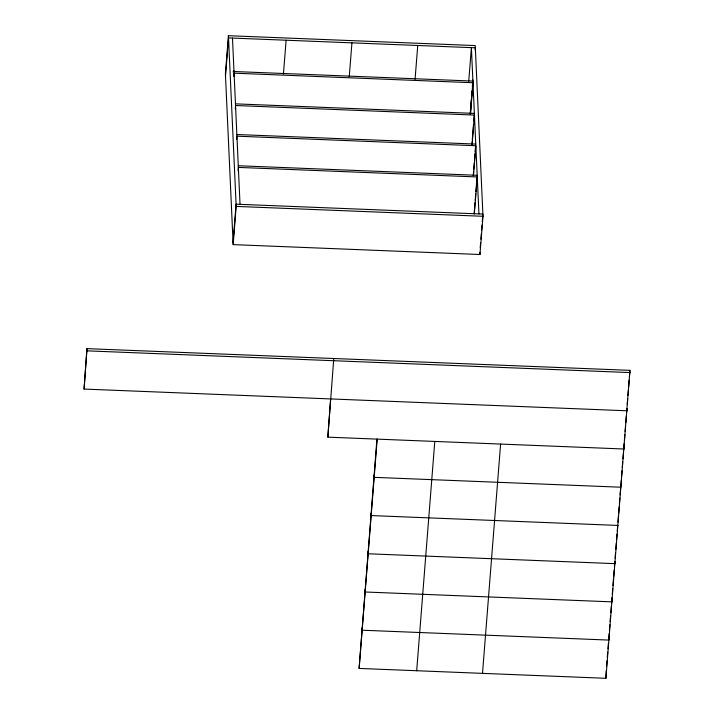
<?xml version="1.0" encoding="UTF-8"?>
<svg xmlns="http://www.w3.org/2000/svg" width="714" height="714" viewBox="0 0 714 714"><rect width="100%" height="100%" fill="white"/><g stroke="black" fill="none" stroke-linecap="round" stroke-linejoin="round"><path stroke-width="1.07" d="M376.93 439.101L359.106 668.429L605.909 678.3L629.935 370.352L86.974 348.637L84.065 389.068L627.026 410.791L626.919 408.569L626.58 412.942M84.065 389.068L86.974 348.637M228.426 35.7L225.41 73.917L233.166 244.625L479.96 254.505L482.976 216.288L475.229 45.571L228.426 35.7L236.182 206.408L233.166 244.625M225.508 76.13L228.525 37.913L475.328 47.793L475.158 49.971M233.808 76.452L234.067 73.176L472.971 82.735L470.472 114.401M235.281 108.787L235.54 105.511L474.444 115.07L472.115 144.549M236.673 139.453L236.932 136.178L475.836 145.736L473.507 175.216M238.092 170.682L238.351 167.406L477.255 176.956L474.319 214.084M233.059 242.412L236.075 204.195L482.878 214.066L482.271 221.715M283.44 74.069L286.118 40.225M349.253 76.701L351.931 42.858M330.591 398.903L327.842 437.155L624.009 449.008L623.902 446.786M327.842 437.155L333.777 358.508M359.106 668.429L377.206 439.128M415.066 79.334L417.744 45.491M416.69 670.732L434.79 441.43M468.705 81.485L471.383 47.633L478.933 213.914M470.178 113.812L470.606 108.35M470.865 105.074L471.294 99.621M471.552 96.345L471.981 90.883M472.329 86.519L472.846 79.968M470.339 114.383L472.124 90.901M472.32 89.268L472.9 81.075L233.996 71.516M471.865 145.067L472.124 141.791M472.293 139.614L473.507 124.325M473.766 121.05L474.194 115.588M473.257 175.742L473.605 171.369M473.775 169.191L474.292 162.631M474.462 160.454L474.98 153.903M475.158 151.716L475.586 146.254M474.158 213.513L475.024 202.597M475.194 200.411L475.711 193.86M475.881 191.673L476.916 178.571M480.21 247.919L480.638 242.457M480.897 239.181L481.325 233.719M481.584 230.443L482.012 224.99M482.503 673.364L500.603 444.063M606.24 670.624L605.909 678.3M606.579 666.26L607.007 660.798M607.266 657.523L607.703 652.061M607.962 648.785L608.39 643.323M608.649 640.047L609.167 633.496M609.426 630.221L609.854 624.768M610.113 621.492L610.541 616.03M610.8 612.755L611.318 606.204M611.577 602.928L612.014 597.466M612.273 594.191L612.701 588.729M612.96 585.453L613.478 578.902M613.647 576.725L614.165 570.174M614.424 566.898L614.852 561.436L614.959 563.649L368.156 553.778L368.058 551.565M615.111 558.161L615.548 552.698M615.807 549.423L616.316 542.872M616.575 539.597L617.012 534.134M617.271 530.859L617.699 525.406M617.958 522.13L618.476 515.579M618.645 513.393L619.163 506.842M619.422 503.566L619.85 498.104M620.109 494.829L620.627 488.278M621.234 480.638L620.993 487.216L374.19 477.345L374.091 475.131M621.582 476.265L622.01 470.812M622.269 467.536L622.697 462.074M622.956 458.799L623.384 453.336M623.643 450.061L624.161 443.51M624.42 440.235L624.857 434.772M625.116 431.497L625.544 426.044M625.803 422.768L626.321 416.217M627.267 404.204L627.695 398.742M627.954 395.467L628.391 390.005M628.65 386.729L629.159 380.178M629.418 376.903L629.935 370.352M233.085 71.944L233.942 70.409M235.459 103.851L474.364 113.401M236.852 134.518L475.756 144.076M238.271 165.737L477.175 175.296M236.182 206.408L482.976 216.288M87.081 350.851L630.043 372.574M617.976 525.433L371.173 515.562L371.075 513.348M611.836 599.653L611.943 601.866L365.14 591.995L365.041 589.773M608.819 637.87L608.926 640.083L362.123 630.212L362.025 627.99M479.862 252.283L479.96 254.505M232.478 38.074L240.029 204.356"/></g></svg>
